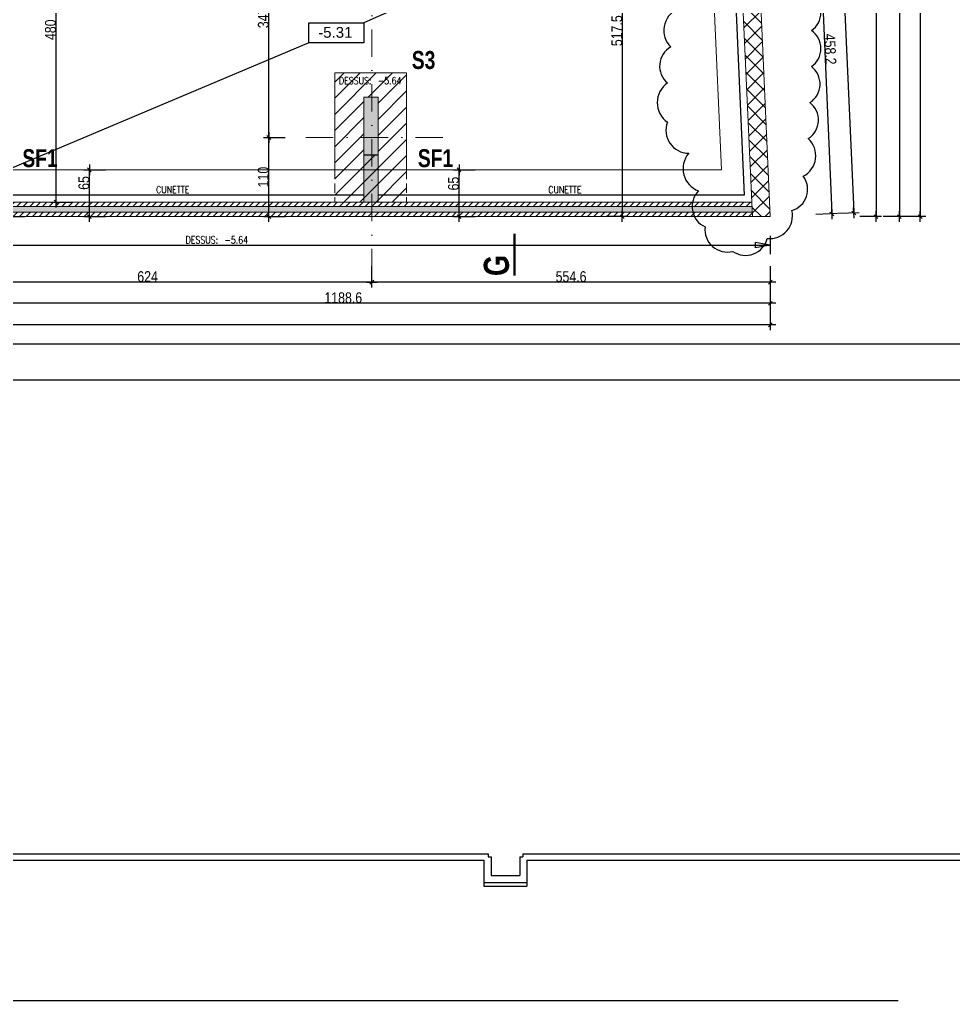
# Model space of a CAD drawing. Header units: centimetres. Extents: x 16433 to 114398, y -50094 to -12305.
# Drawn here: x 57359 to 58659, y -21877 to -20513 of the extents above; entities that cross this region are included whole.
import ezdxf
from ezdxf.enums import TextEntityAlignment as Align

# ---------------------------------------------------------------- set-up
doc = ezdxf.new("R2010")
doc.units = ezdxf.units.CM
doc.header["$LTSCALE"] = 0.5
doc.linetypes.add('CACHEX2', pattern=[19.05, 12.7, -6.35])
doc.linetypes.add('TIRETPTX2', pattern=[50.8, 25.4, -12.7, 0, -12.7])
doc.layers.get('DEFPOINTS').update_dxf_attribs({"linetype": 'CONTINUOUS'})
for name, color, linetype in [('01_cote_gen', 4, 'CONTINUOUS'), ('01_linteaux', 2, 'CONTINUOUS'), ('01_poch_murs', 253, 'CONTINUOUS'), ('01_poch_poteaux', 250, 'CONTINUOUS'), ('01_poch_Semelles', 253, 'CONTINUOUS'), ('01_texte', 230, 'CONTINUOUS'), ('AA_COTES', 2, 'CONTINUOUS')]:
    doc.layers.add(name, color=color, linetype=linetype)
for name, color, linetype, lineweight in [('01_murs_coup', 5, 'CONTINUOUS', 60), ('01_sem', 42, 'CONTINUOUS', 15), ('01_tram_axes', 2, 'TIRETPTX2', 9)]:
    doc.layers.add(name, color=color, linetype=linetype, lineweight=lineweight)
doc.styles.add('ARIAL', font='arial.ttf')
doc.styles.add('impact', font='impact.ttf')
doc.styles.add('SIMPLEX1', font='SIMPLEX.shx', dxfattribs={"width": 0.8, "height": 10})
doc.styles.add('STYLE2', font='ARIALN.TTF')
doc.dimstyles.new('JB50', dxfattribs={"dimscale": 0.1, "dimtxt": 150, "dimasz": 15, "dimexe": 0.1, "dimexo": 0.1, "dimgap": 0.09, "dimtad": 1, "dimdec": 1, "dimdsep": 46, "dimtxsty": 'STYLE2', "dimblk1": 'BOND_G', "dimblk2": 'BOND_D', "dimsah": 1, "dimcen": 1.5, "dimdle": 0.01, "dimse1": 1, "dimse2": 1, "dimclrd": 4, "dimclre": 2, "dimclrt": 6, "dimazin": 2, "dimtfac": 2.333333, "dimtdec": 1, "dimtix": 1, "dimtmove": 2, "dimatfit": 3, "dimldrblk": 'BOND_G', "dimfxl": 1, "dimtolj": 1, "dimtzin": 0, "dimarcsym": 0})

# ---------------------------------------------------------------- blocks, each defined once
blk = doc.blocks.new('BOND_G')
at = {"layer": 'AA_COTES', "color": 0}
for p, q in [((0, -5), (0, 15)), ((5, 0), (-5, 0)), ((1.77, 1.77), (-1.77, -1.77))]:
    blk.add_line(p, q, dxfattribs=at)
blk = doc.blocks.new('BOND_D')
at = {"layer": 'AA_COTES', "color": 0}
for p, q in [((5, 0), (-5, 0)), ((-1.77, -1.77), (1.77, 1.77)), ((0, 5), (0, -15))]:
    blk.add_line(p, q, dxfattribs=at)
blk = doc.blocks.new('*D872')
at = {"layer": '01_cote_gen', "color": 4, "lineweight": -2, "transparency": 16777216}
blk.add_line((58402.6, -20878), (57851, -20878), dxfattribs=at)
at = {"layer": 'DEFPOINTS', "color": 0, "transparency": 16777216}
for p in [(58404.1, -20786.7), (57849.5, -20794), (57849.5, -20878)]:
    blk.add_point(p, dxfattribs=at)
at = {"layer": '01_cote_gen', "color": 4, "lineweight": -2, "transparency": 16777216, "xscale": 1.5, "yscale": 1.5, "zscale": 1.5, "rotation": 180}
blk.add_blockref('BOND_D', (57849.5, -20878), dxfattribs=at)
at = {"layer": '01_cote_gen', "color": 4, "lineweight": -2, "transparency": 16777216, "xscale": 1.5, "yscale": 1.5, "zscale": 1.5}
blk.add_blockref('BOND_G', (58404.1, -20878), dxfattribs=at)
at = {"layer": '01_cote_gen', "color": 6, "transparency": 16777216, "insert": (58126.8, -20870.3), "char_height": 15, "attachment_point": 5, "style": 'STYLE2'}
blk.add_mtext('\\A1;554.6', dxfattribs=at)
blk = doc.blocks.new('*D873')
at = {"layer": '01_cote_gen', "color": 4, "lineweight": -2, "transparency": 16777216}
blk.add_line((57848, -20878), (57227, -20878), dxfattribs=at)
at = {"layer": 'DEFPOINTS', "color": 0, "transparency": 16777216}
for p in [(57849.5, -20794), (57225.5, -20843.9), (57225.5, -20878)]:
    blk.add_point(p, dxfattribs=at)
at = {"layer": '01_cote_gen', "color": 4, "lineweight": -2, "transparency": 16777216, "xscale": 1.5, "yscale": 1.5, "zscale": 1.5, "rotation": 180}
blk.add_blockref('BOND_D', (57225.5, -20878), dxfattribs=at)
at = {"layer": '01_cote_gen', "color": 4, "lineweight": -2, "transparency": 16777216, "xscale": 1.5, "yscale": 1.5, "zscale": 1.5}
blk.add_blockref('BOND_G', (57849.5, -20878), dxfattribs=at)
at = {"layer": '01_cote_gen', "color": 6, "transparency": 16777216, "insert": (57537.5, -20870.3), "char_height": 15, "attachment_point": 5, "style": 'STYLE2'}
blk.add_mtext('\\A1;624', dxfattribs=at)
blk = doc.blocks.new('*D881')
at = {"layer": '01_cote_gen', "color": 4, "lineweight": -2, "transparency": 16777216}
blk.add_line((58402.6, -20907.4), (57217, -20907.4), dxfattribs=at)
at = {"layer": 'DEFPOINTS', "color": 0, "transparency": 16777216}
for p in [(58404.1, -20855.5), (57215.5, -20907.3), (57215.5, -20907.4)]:
    blk.add_point(p, dxfattribs=at)
at = {"layer": '01_cote_gen', "color": 4, "lineweight": -2, "transparency": 16777216, "xscale": 1.5, "yscale": 1.5, "zscale": 1.5, "rotation": 180}
blk.add_blockref('BOND_D', (57215.5, -20907.4), dxfattribs=at)
at = {"layer": '01_cote_gen', "color": 4, "lineweight": -2, "transparency": 16777216, "xscale": 1.5, "yscale": 1.5, "zscale": 1.5}
blk.add_blockref('BOND_G', (58404.1, -20907.4), dxfattribs=at)
at = {"layer": '01_cote_gen', "color": 6, "transparency": 16777216, "insert": (57809.8, -20899.7), "char_height": 15, "attachment_point": 5, "style": 'STYLE2'}
blk.add_mtext('\\A1;1188.6', dxfattribs=at)
blk = doc.blocks.new('*D883')
at = {"layer": '01_cote_gen', "color": 4, "lineweight": -2, "transparency": 16777216}
blk.add_line((58402.6, -20937.4), (55858.2, -20937.4), dxfattribs=at)
at = {"layer": 'DEFPOINTS', "color": 0, "transparency": 16777216}
for p in [(55856.7, -20855.5), (58404.1, -20855.5), (55856.7, -20937.4)]:
    blk.add_point(p, dxfattribs=at)
at = {"layer": '01_cote_gen', "color": 4, "lineweight": -2, "transparency": 16777216, "xscale": 1.5, "yscale": 1.5, "zscale": 1.5, "rotation": 180}
blk.add_blockref('BOND_D', (55856.7, -20937.4), dxfattribs=at)
at = {"layer": '01_cote_gen', "color": 4, "lineweight": -2, "transparency": 16777216, "xscale": 1.5, "yscale": 1.5, "zscale": 1.5}
blk.add_blockref('BOND_G', (58404.1, -20937.4), dxfattribs=at)
at = {"layer": '01_cote_gen', "color": 6, "transparency": 16777216, "insert": (57130.4, -20929.7), "char_height": 15, "attachment_point": 5, "style": 'STYLE2'}
blk.add_mtext('\\A1;2547.4', dxfattribs=at)
blk = doc.blocks.new('*D955')
at = {"layer": '01_cote_gen', "color": 4, "lineweight": -2, "transparency": 16777216}
blk.add_line((57344.2, -20785.2), (57344.2, -20330.7), dxfattribs=at)
at = {"layer": 'DEFPOINTS', "color": 0, "transparency": 16777216}
for p in [(57344.2, -20329.2), (57370.7, -20329.2), (57370.7, -20786.7)]:
    blk.add_point(p, dxfattribs=at)
at = {"layer": '01_cote_gen', "color": 4, "lineweight": -2, "transparency": 16777216, "xscale": 1.5, "yscale": 1.5, "zscale": 1.5}
for name, p, rotation in [('BOND_D', (57344.2, -20329.2), 90), ('BOND_G', (57344.2, -20786.7), 270)]:
    blk.add_blockref(name, p, dxfattribs=dict(at, rotation=rotation))
at = {"layer": '01_cote_gen', "color": 6, "transparency": 16777216, "insert": (57336.6, -20558), "char_height": 15, "attachment_point": 5, "rotation": 90, "style": 'STYLE2'}
blk.add_mtext('\\A1;457.5', dxfattribs=at)
blk = doc.blocks.new('*D966')
at = {"layer": '01_cote_gen', "color": 4, "lineweight": -2, "transparency": 16777216}
blk.add_line((57706.3, -20785.2), (57706.3, -20678.2), dxfattribs=at)
at = {"layer": 'DEFPOINTS', "color": 0, "transparency": 16777216}
for p in [(57706.3, -20676.7), (57738.6, -20676.7), (57781.6, -20786.7)]:
    blk.add_point(p, dxfattribs=at)
at = {"layer": '01_cote_gen', "color": 4, "lineweight": -2, "transparency": 16777216, "xscale": 1.5, "yscale": 1.5, "zscale": 1.5}
for name, p, rotation in [('BOND_D', (57706.3, -20676.7), 90), ('BOND_G', (57706.3, -20786.7), 270)]:
    blk.add_blockref(name, p, dxfattribs=dict(at, rotation=rotation))
at = {"layer": '01_cote_gen', "color": 6, "transparency": 16777216, "insert": (57698.6, -20731.7), "char_height": 15, "attachment_point": 5, "rotation": 90, "style": 'STYLE2'}
blk.add_mtext('\\A1;110', dxfattribs=at)
blk = doc.blocks.new('*D967')
at = {"layer": '01_cote_gen', "color": 4, "lineweight": -2, "transparency": 16777216}
blk.add_line((57706.3, -20675.2), (57706.3, -20330.7), dxfattribs=at)
at = {"layer": 'DEFPOINTS', "color": 0, "transparency": 16777216}
for p in [(57706.3, -20329.2), (57723, -20329.2), (57745.7, -20676.7)]:
    blk.add_point(p, dxfattribs=at)
at = {"layer": '01_cote_gen', "color": 4, "lineweight": -2, "transparency": 16777216, "xscale": 1.5, "yscale": 1.5, "zscale": 1.5}
for name, p, rotation in [('BOND_D', (57706.3, -20329.2), 90), ('BOND_G', (57706.3, -20676.7), 270)]:
    blk.add_blockref(name, p, dxfattribs=dict(at, rotation=rotation))
at = {"layer": '01_cote_gen', "color": 6, "transparency": 16777216, "insert": (57698.6, -20503), "char_height": 15, "attachment_point": 5, "rotation": 90, "style": 'STYLE2'}
blk.add_mtext('\\A1;347.5', dxfattribs=at)
blk = doc.blocks.new('*D978')
at = {"layer": '01_cote_gen', "color": 4, "lineweight": -2, "transparency": 16777216}
blk.add_line((58469.6, -20326.7), (58489.8, -20781.4), dxfattribs=at)
at = {"layer": 'DEFPOINTS', "color": 0, "transparency": 16777216}
for p in [(58383.8, -20329), (58404.1, -20786.7), (58489.8, -20782.9)]:
    blk.add_point(p, dxfattribs=at)
at = {"layer": '01_cote_gen', "color": 4, "lineweight": -2, "transparency": 16777216, "xscale": 1.5, "yscale": 1.5, "zscale": 1.5}
for name, p, rotation in [('BOND_G', (58469.5, -20325.2), 92.53888375313946), ('BOND_D', (58489.8, -20782.9), 272.5388837531395)]:
    blk.add_blockref(name, p, dxfattribs=dict(at, rotation=rotation))
at = {"layer": '01_cote_gen', "color": 6, "transparency": 16777216, "insert": (58487.4, -20553.7), "char_height": 15, "attachment_point": 5, "rotation": 272.5389, "style": 'STYLE2'}
blk.add_mtext('\\A1;458.2', dxfattribs=at)
blk = doc.blocks.new('*D979')
at = {"layer": '01_cote_gen', "color": 4, "lineweight": -2, "transparency": 16777216}
blk.add_line((58451.9, -19238.1), (58520.3, -20780.1), dxfattribs=at)
at = {"layer": 'DEFPOINTS', "color": 0, "transparency": 16777216}
for p in [(58335.6, -19241.7), (58404.1, -20786.7), (58520.3, -20781.6)]:
    blk.add_point(p, dxfattribs=at)
at = {"layer": '01_cote_gen', "color": 4, "lineweight": -2, "transparency": 16777216, "xscale": 1.5, "yscale": 1.5, "zscale": 1.5}
for name, p, rotation in [('BOND_G', (58451.8, -19236.6), 92.5388837530369), ('BOND_D', (58520.3, -20781.6), 272.5388837530369)]:
    blk.add_blockref(name, p, dxfattribs=dict(at, rotation=rotation))
at = {"layer": '01_cote_gen', "color": 6, "transparency": 16777216, "insert": (58493.7, -20008.7), "char_height": 15, "attachment_point": 5, "rotation": 272.5389, "style": 'STYLE2'}
blk.add_mtext('\\A1;1546.5', dxfattribs=at)
blk = doc.blocks.new('*D980')
at = {"layer": '01_cote_gen', "color": 4, "lineweight": -2, "transparency": 16777216}
blk.add_line((58551.2, -20151.2), (58551.2, -20785.2), dxfattribs=at)
at = {"layer": 'DEFPOINTS', "color": 0, "transparency": 16777216}
for p in [(58568.9, -20149.7), (58404.1, -20786.7), (58551.2, -20786.7)]:
    blk.add_point(p, dxfattribs=at)
at = {"layer": '01_cote_gen', "color": 4, "lineweight": -2, "transparency": 16777216, "xscale": 1.5, "yscale": 1.5, "zscale": 1.5}
for name, p, rotation in [('BOND_G', (58551.2, -20149.7), 90), ('BOND_D', (58551.2, -20786.7), 270)]:
    blk.add_blockref(name, p, dxfattribs=dict(at, rotation=rotation))
at = {"layer": '01_cote_gen', "color": 6, "transparency": 16777216, "insert": (58543.6, -20468.2), "char_height": 15, "attachment_point": 5, "rotation": 90, "style": 'STYLE2'}
blk.add_mtext('\\A1;637', dxfattribs=at)
blk = doc.blocks.new('*D982')
at = {"layer": '01_cote_gen', "color": 4, "lineweight": -2, "transparency": 16777216}
blk.add_line((58583.7, -19243.2), (58583.7, -20785.2), dxfattribs=at)
at = {"layer": 'DEFPOINTS', "color": 0, "transparency": 16777216}
for p in [(58528.7, -19241.7), (58558.7, -20786.7), (58583.7, -20786.7)]:
    blk.add_point(p, dxfattribs=at)
at = {"layer": '01_cote_gen', "color": 4, "lineweight": -2, "transparency": 16777216, "xscale": 1.5, "yscale": 1.5, "zscale": 1.5}
for name, p, rotation in [('BOND_G', (58583.7, -19241.7), 90), ('BOND_D', (58583.7, -20786.7), 270)]:
    blk.add_blockref(name, p, dxfattribs=dict(at, rotation=rotation))
at = {"layer": '01_cote_gen', "color": 6, "transparency": 16777216, "insert": (58576.1, -20014.2), "char_height": 15, "attachment_point": 5, "rotation": 90, "style": 'STYLE2'}
blk.add_mtext('\\A1;1545', dxfattribs=at)
blk = doc.blocks.new('*D1002')
at = {"layer": '01_cote_gen', "color": 4, "lineweight": -2, "transparency": 16777216}
blk.add_line((58198.1, -20270.7), (58198.1, -20785.2), dxfattribs=at)
at = {"layer": 'DEFPOINTS', "color": 0, "transparency": 16777216}
for p in [(58138.4, -20269.2), (58198.1, -20786.7), (58217.5, -20786.7)]:
    blk.add_point(p, dxfattribs=at)
at = {"layer": '01_cote_gen', "color": 4, "lineweight": -2, "transparency": 16777216, "xscale": 1.5, "yscale": 1.5, "zscale": 1.5}
for name, p, rotation in [('BOND_G', (58198.1, -20269.2), 90), ('BOND_D', (58198.1, -20786.7), 270)]:
    blk.add_blockref(name, p, dxfattribs=dict(at, rotation=rotation))
at = {"layer": '01_cote_gen', "color": 6, "transparency": 16777216, "insert": (58190.5, -20528), "char_height": 15, "attachment_point": 5, "rotation": 90, "style": 'STYLE2'}
blk.add_mtext('\\A1;517.5', dxfattribs=at)
blk = doc.blocks.new('*D1045')
at = {"layer": '01_cote_gen', "color": 4, "lineweight": -2, "transparency": 16777216}
blk.add_line((58612.8, -18723.2), (58612.8, -20785.2), dxfattribs=at)
at = {"layer": 'DEFPOINTS', "color": 0, "transparency": 16777216}
for p in [(58561.2, -18721.7), (58528.7, -20786.7), (58612.8, -20786.7)]:
    blk.add_point(p, dxfattribs=at)
at = {"layer": '01_cote_gen', "color": 4, "lineweight": -2, "transparency": 16777216, "xscale": 1.5, "yscale": 1.5, "zscale": 1.5}
for name, p, rotation in [('BOND_G', (58612.8, -18721.7), 90), ('BOND_D', (58612.8, -20786.7), 270)]:
    blk.add_blockref(name, p, dxfattribs=dict(at, rotation=rotation))
at = {"layer": '01_cote_gen', "color": 6, "transparency": 16777216, "insert": (58605.2, -19754.2), "char_height": 15, "attachment_point": 5, "rotation": 90, "style": 'STYLE2'}
blk.add_mtext('\\A1;2065', dxfattribs=at)
blk = doc.blocks.new('*D1066')
at = {"layer": '01_cote_gen', "color": 4, "lineweight": -2, "transparency": 16777216}
blk.add_line((57456.5, -20785.2), (57456.5, -20723.2), dxfattribs=at)
at = {"layer": 'DEFPOINTS', "color": 0, "transparency": 16777216}
for p in [(57456.5, -20721.7), (57471.6, -20721.7), (57462.8, -20786.7)]:
    blk.add_point(p, dxfattribs=at)
at = {"layer": '01_cote_gen', "color": 4, "lineweight": -2, "transparency": 16777216, "xscale": 1.5, "yscale": 1.5, "zscale": 1.5}
for name, p, rotation in [('BOND_D', (57456.5, -20721.7), 90), ('BOND_G', (57456.5, -20786.7), 270)]:
    blk.add_blockref(name, p, dxfattribs=dict(at, rotation=rotation))
at = {"layer": '01_cote_gen', "color": 6, "transparency": 16777216, "insert": (57448.9, -20739.9), "char_height": 15, "attachment_point": 5, "rotation": 90, "style": 'STYLE2'}
blk.add_mtext('\\A1;65', dxfattribs=at)
blk = doc.blocks.new('*D1067')
at = {"layer": '01_cote_gen', "color": 4, "lineweight": -2, "transparency": 16777216}
blk.add_line((57970.9, -20785.2), (57970.9, -20723.2), dxfattribs=at)
at = {"layer": 'DEFPOINTS', "color": 0, "transparency": 16777216}
for p in [(57970.9, -20721.7), (57985.9, -20721.7), (57977.2, -20786.7)]:
    blk.add_point(p, dxfattribs=at)
at = {"layer": '01_cote_gen', "color": 4, "lineweight": -2, "transparency": 16777216, "xscale": 1.5, "yscale": 1.5, "zscale": 1.5}
for name, p, rotation in [('BOND_D', (57970.9, -20721.7), 90), ('BOND_G', (57970.9, -20786.7), 270)]:
    blk.add_blockref(name, p, dxfattribs=dict(at, rotation=rotation))
at = {"layer": '01_cote_gen', "color": 6, "transparency": 16777216, "insert": (57963.2, -20740.8), "char_height": 15, "attachment_point": 5, "rotation": 90, "style": 'STYLE2'}
blk.add_mtext('\\A1;65', dxfattribs=at)
blk = doc.blocks.new('*D1588')
at = {"layer": '01_cote_gen', "color": 4, "lineweight": -2, "transparency": 16777216}
blk.add_line((57410.1, -20765.2), (57410.1, -20288.2), dxfattribs=at)
at = {"layer": 'DEFPOINTS', "color": 0, "transparency": 16777216}
for p in [(57410.1, -20286.7), (57427, -20286.7), (57412.6, -20766.7)]:
    blk.add_point(p, dxfattribs=at)
at = {"layer": '01_cote_gen', "color": 4, "lineweight": -2, "transparency": 16777216, "xscale": 1.5, "yscale": 1.5, "zscale": 1.5}
for name, p, rotation in [('BOND_D', (57410.1, -20286.7), 90), ('BOND_G', (57410.1, -20766.7), 270)]:
    blk.add_blockref(name, p, dxfattribs=dict(at, rotation=rotation))
at = {"layer": '01_cote_gen', "color": 6, "transparency": 16777216, "insert": (57402.4, -20526.7), "char_height": 15, "attachment_point": 5, "rotation": 90, "style": 'STYLE2'}
blk.add_mtext('\\A1;480', dxfattribs=at)

msp = doc.modelspace()

# ---------------------------------------------------------------- hatches: boundary and pattern name
at = {"layer": '01_poch_murs'}
h = msp.add_hatch(dxfattribs=at)
h.set_pattern_fill('ANSI37', color=256, scale=5)
h.paths.add_polyline_path([(58335.58, -19241.731), (58310.556, -19241.731), (58311.443, -19261.731), (58350.817, -20149.725), (58375.842, -20149.725)])
h.paths.add_polyline_path([(58375.842, -20149.725), (58350.817, -20149.725), (58378.175, -20766.724), (58379.062, -20786.724), (58404.087, -20786.724)])
h = msp.add_hatch(color=256, dxfattribs=at)
h.dxf.hatch_style = 1
h.paths.add_polyline_path([(57858.532, -20700.725), (57838.532, -20700.725), (57838.532, -20766.727), (57858.532, -20766.727)])
h = msp.add_hatch(color=256, dxfattribs=at)
h.dxf.hatch_style = 1
h.paths.add_polyline_path([(58378.441, -20772.724), (57215.532, -20772.73), (57215.532, -20780.73), (58378.796, -20780.724)])
h = msp.add_hatch(dxfattribs=at)
h.set_pattern_fill('ANSI31', color=256, scale=2)
h.paths.add_polyline_path([(57849.532, -20766.727), (57838.532, -20766.727), (57235.532, -20766.73), (57225.532, -20766.73), (57225.532, -20772.73), (57849.532, -20772.727)])
h.paths.add_polyline_path([(57849.532, -20780.727), (57225.532, -20780.73), (57225.532, -20786.73), (57849.532, -20786.727)])
h = msp.add_hatch(dxfattribs=at)
h.set_pattern_fill('ANSI31', color=256, scale=2)
h.paths.add_polyline_path([(58378.175, -20766.724), (57858.532, -20766.727), (57849.532, -20766.727), (57849.532, -20772.727), (58378.441, -20772.724)])
h.paths.add_polyline_path([(58378.796, -20780.724), (57849.532, -20780.727), (57849.532, -20786.727), (58379.062, -20786.724)])
at = {"layer": '01_poch_poteaux'}
h = msp.add_hatch(color=256, dxfattribs=at)
h.dxf.hatch_style = 1
h.paths.add_polyline_path([(57849.532, -20620.725), (57838.532, -20620.725), (57838.532, -20676.727), (57849.532, -20676.727)])
h.paths.add_polyline_path([(57858.532, -20620.725), (57849.532, -20620.725), (57849.532, -20676.727), (57858.532, -20676.727)])
h.paths.add_polyline_path([(57849.532, -20676.727), (57838.532, -20676.727), (57838.532, -20700.725), (57849.532, -20700.725)])
h.paths.add_polyline_path([(57858.532, -20676.727), (57849.532, -20676.727), (57849.532, -20700.725), (57858.532, -20700.725)])
at = {"layer": '01_poch_Semelles', "linetype": 'CACHEX2', "ltscale": 2}
h = msp.add_hatch(dxfattribs=at)
h.set_pattern_fill('ANSI31', color=256, scale=5)
h.paths.add_polyline_path([(57898.012, -20586.727), (57849.532, -20586.727), (57849.532, -20620.725), (57858.532, -20620.725), (57858.532, -20676.727), (57898.012, -20676.727)])
h.paths.add_polyline_path([(57838.532, -20620.725), (57849.532, -20620.725), (57849.532, -20586.727), (57798.012, -20586.727), (57798.012, -20676.727), (57838.532, -20676.727)])
h.paths.add_polyline_path([(57838.532, -20676.727), (57798.012, -20676.727), (57798.012, -20721.727), (57838.532, -20721.727)])
h.paths.add_polyline_path([(57898.012, -20676.727), (57858.532, -20676.727), (57858.532, -20721.727), (57898.012, -20721.727)])
h.paths.add_polyline_path([(57898.012, -20721.727), (57858.532, -20721.727), (57858.532, -20756.727), (57898.012, -20756.727)])
h.paths.add_polyline_path([(57858.532, -20721.727), (57849.532, -20721.727), (57849.532, -20766.727), (57858.532, -20766.727)])
h.paths.add_polyline_path([(57849.532, -20721.727), (57838.532, -20721.727), (57838.532, -20766.727), (57849.532, -20766.727)])
h.paths.add_polyline_path([(57838.532, -20721.727), (57798.012, -20721.727), (57798.012, -20756.727), (57838.532, -20756.727)])
h.paths.add_polyline_path([(57838.532, -20756.727), (57798.012, -20756.727), (57798.012, -20766.727), (57838.532, -20766.727)])
h.paths.add_polyline_path([(57898.012, -20756.727), (57858.532, -20756.727), (57858.532, -20766.727), (57898.012, -20766.727)])
h.paths.add_polyline_path([(57858.532, -20700.725), (57849.532, -20700.725), (57849.532, -20721.727), (57858.532, -20721.727)])
h.paths.add_polyline_path([(57849.532, -20700.725), (57838.532, -20700.725), (57838.532, -20721.727), (57849.532, -20721.727)])

# ---------------------------------------------------------------- linework, layer by layer
at = {"layer": '01_cote_gen'}
for p, q in [((60530.567, -21014.429), (55297.934, -21014.429)), ((57077.793, -21673.507), (58011.454, -21673.507)), ((58011.454, -21673.507), (58011.454, -21677.507)), ((58059.454, -21673.507), (58059.454, -21677.507)), ((58059.454, -21673.507), (59031.299, -21673.507)), ((57083.793, -21682.507), (58005.454, -21682.507)), ((58005.454, -21682.507), (58005.454, -21718.507)), ((58011.454, -21677.507), (58015.454, -21677.507)), ((58015.454, -21677.507), (58015.454, -21703.507)), ((58055.454, -21677.507), (58055.454, -21703.507)), ((58055.454, -21677.507), (58059.454, -21677.507)), ((58065.454, -21682.507), (58065.454, -21718.507)), ((58065.454, -21682.507), (59031.299, -21682.507)), ((58005.454, -21713.507), (58065.454, -21713.507)), ((58015.454, -21703.507), (58055.454, -21703.507)), ((58005.454, -21718.507), (58065.454, -21718.507)), ((55678.192, -21877.492), (58582.087, -21877.492))]:
    msp.add_line(p, q, dxfattribs=at)
at = {"layer": '01_linteaux', "linetype": 'Continuous', "lineweight": 0}
for p, q in [((58378.441, -20772.724), (55870.994, -20772.737)), ((57838.532, -20766.727), (57858.532, -20766.727)), ((58379.062, -20786.724), (58378.175, -20766.724)), ((55862.806, -20780.737), (58378.796, -20780.724))]:
    msp.add_line(p, q, dxfattribs=at)
at = {"layer": '01_murs_coup', "linetype": 'Continuous', "lineweight": 0}
for p, q in [((58404.087, -20786.724), (58335.58, -19241.731)), ((58311.443, -19261.731), (58378.175, -20766.724)), ((57838.532, -20620.725), (57838.532, -20766.727)), ((57858.532, -20620.725), (57838.532, -20620.725)), ((57858.532, -20766.727), (57858.532, -20620.725)), ((57838.532, -20766.727), (57235.532, -20766.73)), ((58378.175, -20766.724), (57858.532, -20766.727)), ((55876.67, -20786.737), (58379.062, -20786.724)), ((58404.087, -20786.724), (58379.062, -20786.724))]:
    msp.add_line(p, q, dxfattribs=at)
at = {"layer": '01_poch_poteaux'}
msp.add_line((57838.532, -20700.725), (57858.532, -20700.725), dxfattribs=at)
at = {"layer": '01_sem', "linetype": 'Continuous', "lineweight": 0}
for p, q in [((58323.265, -20431.767), (58336.122, -20721.725)), ((58336.122, -20721.725), (57798.012, -20721.727))]:
    msp.add_line(p, q, dxfattribs=at)
at = {"layer": '01_sem', "linetype": 'CACHEX2', "ltscale": 2}
for p, q in [((57798.012, -20721.737), (57798.012, -20766.737)), ((57898.012, -20721.734), (57898.012, -20766.734)), ((57858.532, -20766.727), (57838.532, -20766.727))]:
    msp.add_line(p, q, dxfattribs=at)
at = {"layer": '01_sem', "linetype": 'Continuous', "lineweight": 0}
for points in [[(57798.012, -20721.727), (57798.012, -20586.727), (57898.012, -20586.727), (57898.012, -20721.727)], [(57798.012, -20721.727), (57266.012, -20721.73)]]:
    msp.add_lwpolyline(points, dxfattribs=at)
at = {"layer": '01_texte'}
for p, q in [((58301.876, -19271.731), (58367.722, -20756.724)), ((58356.89, -20286.731), (57838.632, -20516.896)), ((57762.055, -20544.992), (57235.532, -20766.73)), ((57838.532, -20756.727), (57235.532, -20756.73)), ((58367.722, -20756.724), (57858.532, -20756.727)), ((58404.087, -20813.645), (58404.087, -20839.087)), ((55857.267, -20826.366), (58404.087, -20826.366)), ((58404.087, -20826.366), (58383.541, -20822.643)), ((58383.541, -20830.089), (58383.541, -20822.643)), ((58404.087, -20826.366), (58383.541, -20830.089)), ((60530.567, -20964.429), (55347.934, -20964.429))]:
    msp.add_line(p, q, dxfattribs=at)
msp.add_lwpolyline([(58274.54, -20498.236, 0.52056705), (58265.425, -20550.61, 0.52056705), (58265.425, -20550.61, 0.52056705), (58260.868, -20600.708, 0.52056705), (58260.868, -20600.708, 0.52056705), (58260.868, -20655.36, 0.52056705), (58260.868, -20655.36, 0.52056705), (58290.49, -20698.626, 0.52056705), (58290.49, -20698.626, 0.52056705), (58304.162, -20751, 0.52056705), (58304.162, -20751, 0.52056705), (58313.276, -20801.098, 0.52056705), (58313.276, -20801.098, 0.52056705), (58352.013, -20835.255, 0.52056705), (58352.013, -20835.255, 0.52056705), (58399.864, -20817.038, 0.52056705), (58399.864, -20817.038, 0.52056705), (58434.043, -20778.326, 0.52056705), (58434.043, -20778.326, 0.52056705), (58449.993, -20730.506, 0.52056705), (58449.993, -20730.506, 0.52056705), (58456.829, -20678.131, 0.52056705), (58456.829, -20678.131, 0.52056705), (58459.108, -20628.034, 0.52056705), (58459.108, -20628.034, 0.52056705), (58461.387, -20577.936, 0.52056705), (58461.387, -20577.936, 0.52056705), (58461.387, -20527.839, 0.52056705), (58461.387, -20527.839, 0.52056705), (58461.387, -20477.741, 0.52056705)], format="xyb", dxfattribs=at)
msp.add_lwpolyline([(57762.055, -20516.896), (57838.632, -20516.896), (57838.632, -20544.992), (57762.055, -20544.992)], close=True, dxfattribs=at)
at = {"layer": '01_texte', "const_width": 3}
msp.add_lwpolyline([(58047.98, -20810.272), (58047.98, -20868.773)], dxfattribs=at)
at = {"layer": '01_tram_axes', "linetype": 'TIRETPTX2', "ltscale": 3}
for p, q in [((57849.532, -20869.48), (57849.532, -20177.17)), ((57948.56, -20676.727), (57751.497, -20676.727))]:
    msp.add_line(p, q, dxfattribs=at)

# ---------------------------------------------------------------- texts
at = {"layer": '01_texte'}
for s, height, style, p in [('-5.31', 15, 'ARIAL', (57774.871, -20537.836)), ('S3 ', 25, 'impact', (57905.131, -20581.249)), ('SF1', 25, 'impact', (57363.213, -20717.891)), ('SF1', 25, 'impact', (57913.591, -20717.891))]:
    msp.add_text(s, height=height, dxfattribs=dict(at, style=style)).set_placement(p)
at = {"layer": '01_texte', "style": 'SIMPLEX1', "width": 0.8}
for s, p in [('DESSUS:', (57826.361, -20605.518)), ('-5.64', (57874.265, -20605.518)), ('DESSUS:', (57612.998, -20827.116)), ('-5.64', (57660.902, -20827.116))]:
    msp.add_text(s, height=10, dxfattribs=at).set_placement(p, align=Align.BOTTOM_CENTER)
for p in [(57549.371, -20754.18), (58095.162, -20754.18)]:
    msp.add_text('CUNETTE', height=10, dxfattribs=at).set_placement(p)
at = {"layer": '01_texte', "style": 'impact'}
msp.add_text('G', height=35, rotation=90, dxfattribs=at).set_placement((58050.833, -20854.753), align=Align.BOTTOM_CENTER)

# ---------------------------------------------------------------- dimensions: what is measured, and where the dimension line sits
at = {"layer": '01_cote_gen'}
for base, p1, p2, picture, middle in [((58612.84, -20786.724), (58561.236, -18721.727), (58528.748, -20786.724), '*D1045', (58605.172, -19754.226)), ((58583.736, -20786.724), (58528.748, -19241.731), (58558.748, -20786.724), '*D982', (58576.068, -20014.228)), ((58551.248, -20786.724), (58568.949, -20149.725), (58404.087, -20786.724), '*D980', (58543.58, -20468.225)), ((58198.137, -20786.725), (58138.365, -20269.229), (58217.454, -20786.725), '*D1002', (58190.469, -20527.977)), ((57410.054, -20286.731), (57412.586, -20766.729), (57427.012, -20286.731), '*D1588', (57402.386, -20526.73)), ((57344.205, -20329.229), (57370.683, -20786.729), (57370.683, -20329.229), '*D955', (57336.568, -20557.979)), ((57706.296, -20329.229), (57745.736, -20676.727), (57723.028, -20329.229), '*D967', (57698.628, -20502.978)), ((57706.296, -20676.727), (57781.591, -20786.727), (57738.565, -20676.727), '*D966', (57698.628, -20731.727))]:
    dim = msp.add_linear_dim(base=base, p1=p1, p2=p2, angle=90, dimstyle='JB50', dxfattribs=at)
    dim.commit()
    dim.dimension.update_dxf_attribs({"geometry": picture, "text_midpoint": middle})
for p1, distance, picture, middle in [((58335.58, -19241.731), 116.347, '*D979', (58493.726, -20008.734)), ((58383.791, -20329.008), 85.843, '*D978', (58487.358, -20553.724))]:
    dim = msp.add_aligned_dim(p1=p1, p2=(58404.087, -20786.724), distance=distance, dimstyle='JB50', dxfattribs=at)
    dim.commit()
    dim.dimension.update_dxf_attribs({"geometry": picture, "text_midpoint": middle})
for base, p1, p2, picture, middle in [((57456.527, -20721.737), (57462.824, -20786.737), (57471.559, -20721.737), '*D1066', (57448.86, -20739.942)), ((57970.905, -20721.737), (57977.202, -20786.737), (57985.937, -20721.737), '*D1067', (57963.237, -20740.799))]:
    dim = msp.add_linear_dim(base=base, p1=p1, p2=p2, angle=90, dimstyle='JB50', dxfattribs=at)
    dim.commit()
    dim.dimension.update_dxf_attribs({"geometry": picture, "text_midpoint": middle, "dimtype": 160})
for base, p1, p2, picture, middle in [((57849.532, -20877.968), (58404.087, -20786.724), (57849.532, -20794.046), '*D872', (58126.809, -20870.301)), ((57225.532, -20877.968), (57849.532, -20794.046), (57225.532, -20843.853), '*D873', (57537.532, -20870.301)), ((55856.665, -20937.415), (58404.087, -20855.468), (55856.665, -20855.468), '*D883', (57130.376, -20929.747)), ((57215.532, -20907.387), (58404.087, -20855.468), (57215.532, -20907.347), '*D881', (57809.809, -20899.72))]:
    dim = msp.add_linear_dim(base=base, p1=p1, p2=p2, dimstyle='JB50', dxfattribs=at)
    dim.commit()
    dim.dimension.update_dxf_attribs({"geometry": picture, "text_midpoint": middle})

doc.saveas('drawing.dxf')
